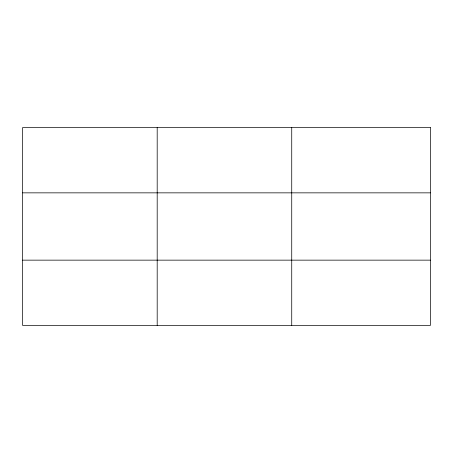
<?xml version="1.0" encoding="UTF-8"?>
<svg xmlns="http://www.w3.org/2000/svg" width="453" height="453" viewBox="0 0 453 453"><rect width="100%" height="100%" fill="white"/><g stroke="black" fill="none" stroke-linecap="round" stroke-linejoin="round"><path stroke-width="0.68" d="M157.191 127.536L157.191 325.464M291.732 127.536L291.732 325.464M22.65 192.853L430.35 192.853M22.65 260.147L430.35 260.147M430.35 127.536L430.35 325.464L22.65 325.464L22.65 127.536L430.35 127.536"/></g></svg>
